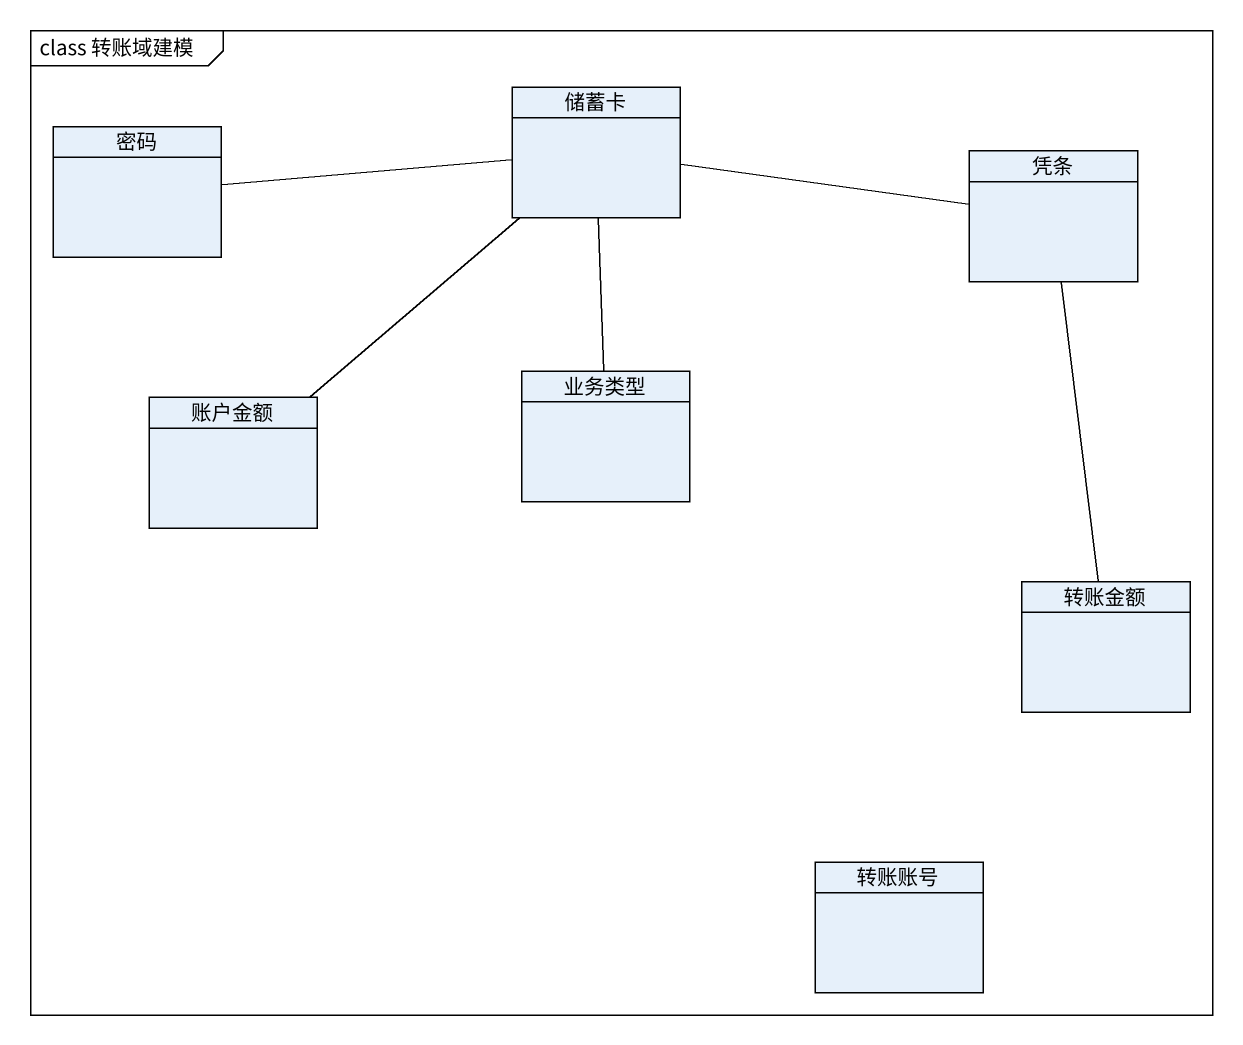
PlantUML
@startuml
mainframe class 转账域建模
hide circle
hide empty members
class 密码
class 储蓄卡
class 凭条
class 账户金额
class 业务类型
class 转账金额
class 转账账号
储蓄卡 -left- 密码
储蓄卡 -right- 凭条
储蓄卡 -- 账户金额
储蓄卡 -- 业务类型
凭条 -- 转账金额
@enduml
